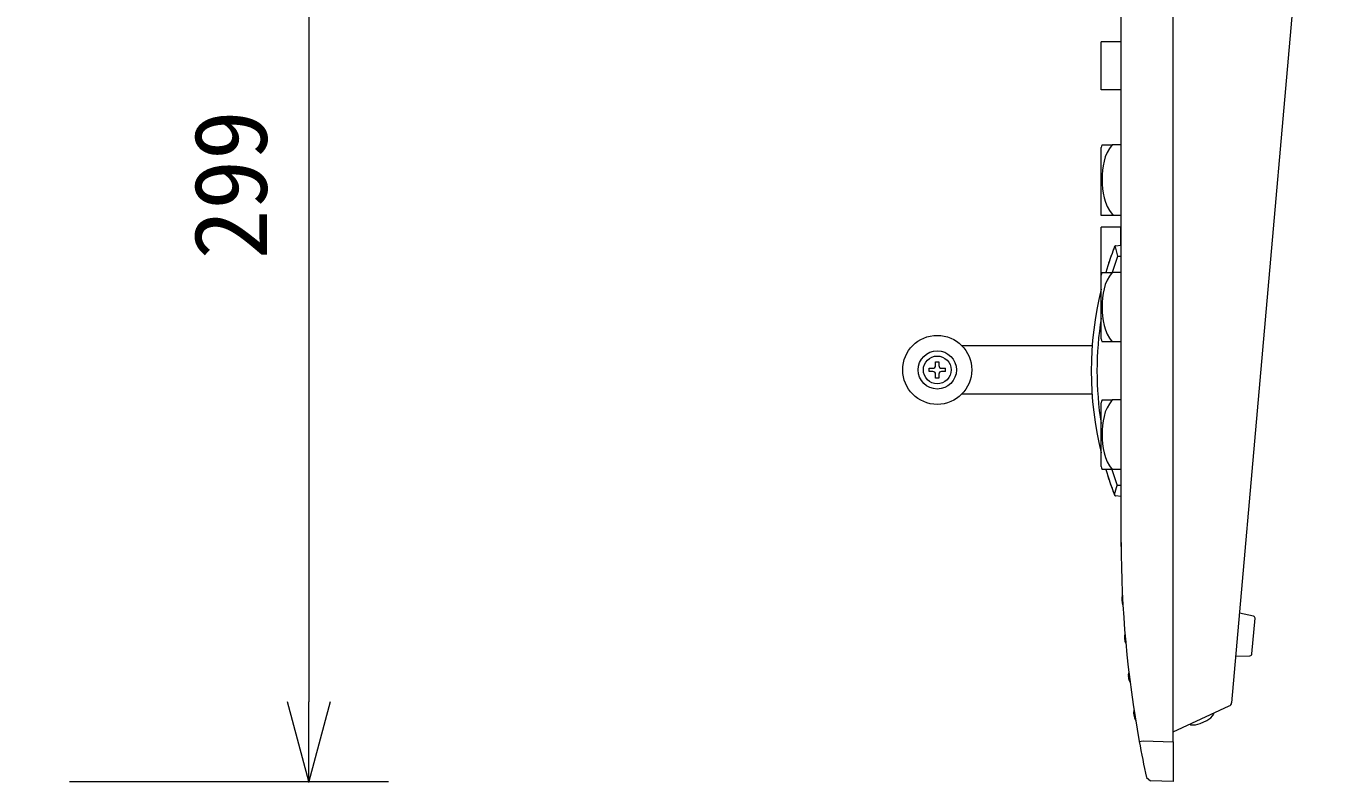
# Model space of a CAD drawing. Units: millimetres, scale not verified. Extents: x -62 to 63, y -117 to 117.
# Drawn here: x 5.37 to 37.86, y -1.05 to 17.92 of the extents above; entities that cross this region are included whole.
import ezdxf
from ezdxf.enums import TextEntityAlignment as Align

# ---------------------------------------------------------------- set-up
doc = ezdxf.new("R2010")
doc.units = ezdxf.units.MM
doc.header["$LTSCALE"] = 0.125
doc.header["$PDMODE"] = 32
doc.header["$PDSIZE"] = 0.025
for name, color, linetype, lineweight in [('0-0_0', 7, 'Continuous', 18), ('0-4_GAIKEI', 1, 'Continuous', 18), ('0-5_SUNPO', 7, 'Continuous', 18)]:
    doc.layers.add(name, color=color, linetype=linetype, lineweight=lineweight)
doc.layers.add('0-6_DEFPOINTS', color=7, linetype='Continuous')
doc.styles.add('ＭＳ ゴシック', font='')
doc.styles.get('ＭＳ ゴシック').set_extended_font_data('MS Gothic')

# ---------------------------------------------------------------- blocks, each defined once
blk = doc.blocks.new('_OPEN30')
at = {"layer": '0-0_0'}
blk.add_line((0, 0), (-1, 0), dxfattribs=at)
blk.add_lwpolyline([(-1, 0.26795), (0, 0), (-1, -0.26795)], dxfattribs=at)
blk = doc.blocks.new('D11')
at = {"layer": '0-5_SUNPO'}
for p, q in [((0.0666, 14.3506), (8.0666, 14.3506)), ((6.0666, 12.3506), (6.0666, -13.5896)), ((0.0666, -15.5896), (8.0666, -15.5896))]:
    blk.add_line(p, q, dxfattribs=at)
at = {"layer": '0-6_DEFPOINTS'}
for p in [(-1.9334, 14.3506), (-1.9334, -15.5896), (6.0666, -15.5896)]:
    blk.add_point(p, dxfattribs=at)
at = {"layer": '0-5_SUNPO', "xscale": 2, "yscale": 2}
for p, rotation in [((6.0666, 14.3506), 90), ((6.0666, -15.5896), 270)]:
    blk.add_blockref('_OPEN30', p, dxfattribs=dict(at, rotation=rotation))
at = {"layer": '0-5_SUNPO', "style": 'ＭＳ ゴシック'}
blk.add_text('299', height=1.833, rotation=90, dxfattribs=at).set_placement((5.5666, -2.4945), align=Align.BOTTOM_LEFT)

msp = doc.modelspace()

# ---------------------------------------------------------------- linework, layer by layer
at = {"layer": '0-4_GAIKEI', "color": 7}
for p, q in [((37.8588, 26.8603), (35.5915, 0.9449)), ((34.122, -0.0339), (34.122, 24.4037)), ((34.1222, 0.4711), (34.1222, 23.7668)), ((32.0966, 9.8917), (28.8351, 9.8917)), ((28.8351, 8.6917), (32.0927, 8.6917)), ((36.1385, 3.1176), (35.7878, 3.1884)), ((36.0999, 2.167), (36.1784, 3.0642)), ((35.6936, 2.1125), (36.0514, 2.1214)), ((34.1221, 0.2119), (35.5336, 0.8624)), ((35.5915, 0.9447), (35.5915, 0.9449)), ((34.122, 0.4734), (34.122, 0.4734)), ((34.122, 0.4734), (34.1222, 0.4711)), ((33.2757, -0.0264), (33.374, -0.0078)), ((33.374, -0.0078), (34.122, -0.0339)), ((34.122, -0.0339), (34.122, -1.0333)), ((33.4574, -0.9321), (33.5549, -1.0135)), ((33.4574, -0.9321), (33.5549, -1.0135)), ((34.122, -1.0333), (33.5549, -1.0135))]:
    msp.add_line(p, q, dxfattribs=at)
at = {"layer": '0-4_GAIKEI'}
for p, q in [((32.322, 16.3167), (32.322, 17.5167)), ((32.812, 17.5167), (32.322, 17.5167)), ((32.812, 16.3167), (32.322, 16.3167)), ((32.322, 13.2667), (32.322, 14.8667)), ((32.3428, 14.9367), (32.5966, 14.9367)), ((32.822, 14.9367), (32.5966, 14.9367)), ((32.322, 13.1667), (32.322, 13.2667)), ((32.822, 13.1667), (32.322, 13.1667)), ((32.322, 11.6667), (32.322, 12.8667)), ((32.812, 12.8667), (32.322, 12.8667)), ((32.812, 12.4158), (32.812, 12.8667)), ((32.822, 12.8067), (32.812, 12.8051)), ((32.6539, 12.3705), (32.6621, 12.3916)), ((32.6708, 12.3737), (32.7334, 12.1428)), ((32.679, 12.4042), (32.822, 12.4167)), ((32.822, 12.1348), (32.7334, 12.1327)), ((32.3428, 11.7367), (32.5966, 11.7367)), ((32.822, 11.7367), (32.5966, 11.7367)), ((32.322, 10.0667), (32.322, 11.6667)), ((32.5966, 9.9967), (32.3428, 9.9967)), ((32.822, 9.9967), (32.5966, 9.9967)), ((28.172, 9.4017), (28.172, 9.4967)), ((28.007, 9.3317), (28.102, 9.3317)), ((28.172, 9.0867), (28.172, 9.1817)), ((28.252, 9.1817), (28.252, 9.0867)), ((28.322, 9.3317), (28.417, 9.3317)), ((28.417, 9.2517), (28.322, 9.2517)), ((28.417, 9.2517), (28.417, 9.3317)), ((28.252, 9.0867), (28.172, 9.0867)), ((32.322, 6.8667), (32.322, 8.4667)), ((32.3428, 8.5367), (32.5966, 8.5367)), ((32.822, 8.5367), (32.5966, 8.5367)), ((32.5966, 6.7967), (32.3428, 6.7967)), ((32.822, 6.7967), (32.5966, 6.7967)), ((32.822, 6.3885), (32.7334, 6.3906)), ((32.6621, 6.1419), (32.6539, 6.1629)), ((32.822, 6.1167), (32.679, 6.1292)), ((35.1456, 0.6616), (35.1373, 0.6798)), ((34.556, 0.4119), (34.5644, 0.3937)), ((34.8026, 0.4264), (34.9661, 0.5018))]:
    msp.add_line(p, q, dxfattribs=at)
at = {"layer": '0-4_GAIKEI', "color": 7}
msp.add_lwpolyline([(32.8222, 4.865), (32.8222, 4.8727), (32.8221, 4.8948), (32.822, 4.9278), (32.822, 4.9667), (32.822, 24.1514)], dxfattribs=at)
at = {"layer": '0-4_GAIKEI'}
for points in [[(32.5966, 14.9367), (32.5266, 14.8441), (32.4699, 14.743), (32.4254, 14.6356), (32.3922, 14.5246), (32.3688, 14.4115), (32.3536, 14.297), (32.3453, 14.1815), (32.3428, 14.0656), (32.3453, 13.95), (32.3536, 13.8352), (32.3689, 13.7213), (32.3923, 13.6084), (32.4256, 13.4972), (32.4704, 13.3897), (32.5271, 13.2887), (32.6192, 13.1667)], [(32.6708, 12.3737), (32.6597, 12.3744), (32.6539, 12.3705)], [(32.7334, 12.1428), (32.7333, 12.138), (32.7334, 12.1327)], [(32.5966, 11.7367), (32.5266, 11.6441), (32.4699, 11.543), (32.4254, 11.4356), (32.3922, 11.3246), (32.3688, 11.2115), (32.3536, 11.097), (32.3453, 10.9815), (32.3428, 10.8656), (32.3453, 10.75), (32.3536, 10.6352), (32.3689, 10.5213), (32.3923, 10.4084), (32.4256, 10.2972), (32.4704, 10.1897), (32.5271, 10.0887), (32.5966, 9.9967)], [(28.212, 8.9442), (28.1443, 8.9511), (28.0791, 8.971), (28.019, 9.003), (27.9663, 9.046), (27.9232, 9.0987), (27.8913, 9.1589), (27.8713, 9.224), (27.8645, 9.2917), (27.8713, 9.3594), (27.8913, 9.4246), (27.9232, 9.4847), (27.9663, 9.5374), (28.019, 9.5805), (28.0791, 9.6125), (28.1443, 9.6324), (28.212, 9.6392)], [(28.172, 9.4967), (28.252, 9.4967), (28.252, 9.4017)], [(28.212, 9.6392), (28.2797, 9.6324), (28.3448, 9.6125), (28.405, 9.5805), (28.4577, 9.5374), (28.5008, 9.4847), (28.5327, 9.4246), (28.5526, 9.3594), (28.5595, 9.2917), (28.5526, 9.224), (28.5327, 9.1589), (28.5008, 9.0987), (28.4577, 9.046), (28.405, 9.003), (28.3448, 8.971), (28.2797, 8.9511), (28.212, 8.9442)], [(28.102, 9.2517), (28.007, 9.2517), (28.007, 9.3317)], [(32.5966, 8.5367), (32.5266, 8.4441), (32.4699, 8.343), (32.4254, 8.2356), (32.3922, 8.1246), (32.3688, 8.0115), (32.3536, 7.897), (32.3453, 7.7815), (32.3428, 7.6656), (32.3453, 7.55), (32.3536, 7.4352), (32.3689, 7.3213), (32.3923, 7.2084), (32.4256, 7.0972), (32.4704, 6.9897), (32.5271, 6.8887), (32.5966, 6.7967)], [(32.7211, 6.3961), (32.7267, 6.3928), (32.7334, 6.3906)], [(32.6587, 6.1653), (32.6551, 6.1637), (32.6539, 6.1629)]]:
    msp.add_lwpolyline(points, dxfattribs=at)
at = {"layer": '0-4_GAIKEI', "color": 7}
msp.add_circle((28.212, 9.2917), 0.865, dxfattribs=at)
at = {"layer": '0-4_GAIKEI'}
msp.add_circle((28.212, 9.2917), 0.48, dxfattribs=at)
for centre, radius, start, end in [((33.0985, 14.6741), 0.8, 160.83425, 166.06625), ((40.6407, 9.2667), 8.5687, 158.7634, 163.23984), ((40.6407, 9.2667), 8.5687, 158.61207, 162.06775), ((32.6807, 12.3843), 0.02, 95, 158.61207), ((40.6308, 9.2667), 8.4014, 160.05392, 162.89979), ((33.0985, 11.4741), 0.8, 160.83425, 166.06625), ((40.6407, 9.2667), 8.5687, 166.17792, 193.85384), ((40.6307, 9.2667), 8.4144, 170.95831, 189.01625), ((33.0985, 10.2594), 0.8, 193.93375, 199.1679), ((28.102, 9.4017), 0.07, 270, 0), ((28.102, 9.1817), 0.07, 0, 90), ((28.322, 9.4017), 0.07, 180, 270), ((28.322, 9.1817), 0.07, 90, 180), ((33.0985, 8.2741), 0.8, 160.83425, 166.06625), ((33.0985, 7.0594), 0.8, 193.93375, 199.1679), ((40.6407, 9.2667), 8.5687, 196.755, 201.2366), ((40.6407, 9.2667), 8.5687, 197.93225, 201.38793), ((40.6307, 9.2667), 8.4144, 197.07323, 199.94752), ((11.2156, 12.0943), 22.2477, 344.54367, 345.1595), ((32.6807, 6.1492), 0.02, 201.38793, 265), ((33.1721, 3.5334), 0.3376, 160.70022, 205.07283), ((33.2366, 2.5796), 0.3355, 162.55373, 207.21409), ((33.3387, 1.6292), 0.3376, 164.68427, 209.07116), ((33.3387, 1.6292), 0.3376, 184.24768, 209.07123), ((33.3387, 1.6292), 0.3376, 185.66958, 209.07127), ((33.3387, 1.6291), 0.3376, 186.78711, 209.07129), ((33.3387, 1.6291), 0.3376, 186.98393, 209.07136), ((33.4603, 0.6806), 0.3262, 166.21095, 211.54922), ((34.7932, 0.8767), 0.4129, 294.74488, 328.59991), ((34.6298, 0.8014), 0.4129, 260.88986, 294.74488)]:
    msp.add_arc(centre, radius, start, end, dxfattribs=at)
at = {"layer": '0-4_GAIKEI', "color": 7}
for centre, radius, start, end in [((60.522, 4.9667), 27.7, 180, 190.3848), ((36.1286, 3.0686), 0.05, 355, 78.58182), ((36.0501, 2.1714), 0.05, 271.41818, 355), ((35.4916, 0.9534), 0.1002, 294.74488, 355), ((34.1222, 0.2117), 0.0002, 114.74488, 171.69963), ((60.522, 4.9667), 27.7, 190.3848, 192.29538)]:
    msp.add_arc(centre, radius, start, end, dxfattribs=at)

# ---------------------------------------------------------------- block references
at = {"layer": '0-5_SUNPO'}
msp.add_blockref('D11', (6.3895, 14.5563), dxfattribs=at)

doc.saveas('drawing.dxf')
